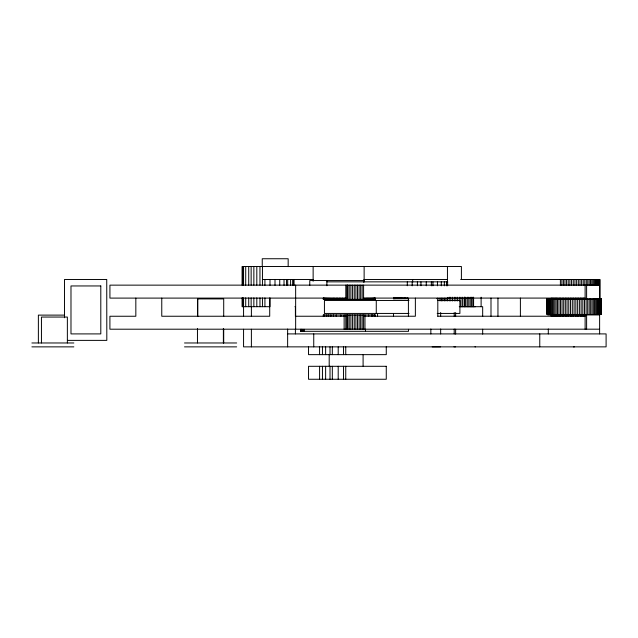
<?xml version="1.0" encoding="UTF-8"?>
<svg xmlns="http://www.w3.org/2000/svg" width="638" height="638" viewBox="0 0 638 638"><rect width="100%" height="100%" fill="white"/><g stroke="black" fill="none" stroke-linecap="round" stroke-linejoin="round"><path stroke-width="0.96" d="M287.634 346.865L287.634 329.041M319.582 354.64L319.582 346.865M322.445 354.64L322.445 346.865M325.627 354.64L325.627 346.865M330.013 354.64L330.013 346.865M332.326 354.64L332.326 346.865M338.204 354.64L338.204 346.865M343.531 354.64L343.531 346.865M345.748 354.64L345.748 346.865M430.841 333.905L430.841 329.041M440.659 333.905L440.659 329.041M440.667 316.408L440.667 312.524M454.208 333.905L454.208 329.041M454.216 316.408L454.216 312.524M455.628 334.097L455.628 329.2M455.628 316.464L455.628 312.548M482.671 334.129L482.671 329.232M482.671 316.496L482.671 306.703L459.288 306.687M546.981 313.17L546.862 298.911L601.307 298.911L601.243 313.17L600.773 313.17M455.628 346.833L453.937 346.833M432.189 346.865L440.659 346.833M573.403 346.865L574.415 346.865M262.457 279.476L313.138 279.476M363.835 279.476L447.445 279.476M460.668 279.476L599.872 279.476L599.856 314.462M364.059 280.553L309.757 280.553L309.757 285.513M326.879 281.852L447.732 281.852M363.389 282.068L364.131 282.068L364.131 266.517M599.553 285.122L109.927 285.146L109.927 298.106L345.812 298.098M363.588 298.09L585.118 298.082M408.711 298.696L393.502 298.696L393.502 297.404M436.878 298.696L447.732 298.696L447.732 297.404M547.715 299.381L599.553 299.381M600.717 300.211L601.307 300.211M408.974 300.474L324.431 300.474L324.431 313.433L409.054 313.433M437.636 300.474L459.902 300.474L459.902 313.433L437.205 313.433M460.7 306.671L475.485 306.703M294.955 306.687L295.402 306.687L295.402 316.408M547.715 314.933L599.553 314.933M64.294 315.116L38.376 315.116L38.376 342.973M295.649 316.241L345.812 316.241M363.588 316.233L415.37 316.233L415.37 298.09M437.748 316.233L585.118 316.225M599.553 329.184L109.911 329.208L109.911 316.249L135.838 316.249L135.83 298.106M287.634 333.905L606.1 333.905L606.1 346.865L243.564 346.865L243.564 329.224M67.461 340.381L106.817 340.381L106.737 279.476L64.51 279.476L64.51 317.788M31.9 342.973L73.841 342.973M184.502 342.973L236.666 342.973M31.9 346.865L73.841 346.865M184.502 346.865L236.666 346.865M474.991 346.833L475.477 346.865M601.243 298.911L601.243 314.462L546.91 314.462L546.925 298.911M601.068 298.911L601.06 314.462M600.773 298.911L600.773 314.462M600.366 298.911L600.366 314.462M599.736 279.476L599.768 298.911M599.616 314.159L599.616 333.905M599.234 279.476L599.234 285.306M599.226 298.911L599.226 314.462M598.803 279.476L598.803 285.306M598.492 298.911L598.492 314.462M598.269 279.476L598.269 285.306M597.623 279.476L597.623 285.306M597.654 298.911L597.654 314.462M596.881 279.476L596.881 285.306M596.713 298.911L596.713 314.462M596.044 279.476L596.044 285.306M595.677 298.911L595.677 314.462M595.11 279.476L595.11 285.306M594.544 298.911L594.544 314.462M594.082 279.476L594.082 285.306M593.324 298.911L593.324 314.462M592.973 279.476L592.973 285.306M592.024 298.911L592.024 314.462M591.785 279.476L591.785 285.306M590.652 298.911L590.652 314.462M590.509 279.476L590.509 285.306M589.169 279.476L589.169 285.306M589.201 298.911L589.201 314.462M587.765 279.476L587.765 285.306M587.686 298.911L587.686 314.462M586.609 285.122L586.609 299.381M586.609 314.933L586.617 329.184M586.306 279.476L586.306 285.306M586.123 298.911L586.123 314.462M585.118 285.122L585.118 299.381M585.118 314.933L585.118 329.184M584.783 279.476L584.783 285.306M584.496 298.911L584.496 314.462M583.571 298.082L583.571 299.381M583.571 314.933L583.571 316.225M583.22 279.476L583.22 285.306M582.829 298.911L582.829 314.462M581.984 298.082L581.984 299.381M581.984 314.933L581.984 316.225M581.617 279.476L581.617 285.306M581.122 298.911L581.122 314.462M580.365 298.082L580.365 299.381M580.365 314.933L580.365 316.225M579.982 279.476L579.982 285.306M579.392 298.911L579.392 314.462M578.714 298.082L578.714 299.381M578.714 314.933L578.714 316.225M578.323 279.476L578.323 285.306M577.637 298.911L577.637 314.462M577.039 298.082L577.039 299.381M577.039 314.933L577.039 316.225M576.64 279.476L576.64 285.306M575.859 298.911L575.859 314.462M575.348 298.082L575.348 299.381M575.348 314.933L575.348 316.225M574.95 279.476L574.95 285.306M574.08 298.911L574.08 314.462M573.658 298.082L573.658 299.381M573.658 314.933L573.658 316.225M573.251 279.476L573.251 285.306M572.302 298.911L572.302 314.462M571.959 298.082L571.959 299.381M571.959 314.933L571.959 316.225M571.56 279.476L571.56 285.306M570.531 298.911L570.531 314.462M570.276 298.082L570.276 299.381M570.276 314.933L570.276 316.225M569.878 279.476L569.878 285.306M568.769 298.911L568.769 314.462M568.602 298.082L568.602 299.381M568.602 314.933L568.602 316.225M568.211 279.476L568.211 285.306M567.038 298.911L567.038 314.462M566.951 298.082L566.951 299.381M566.951 314.933L566.951 316.225M566.576 279.476L566.576 285.306M565.324 298.082L565.332 314.462M565.324 314.933L565.324 316.225M564.965 279.476L564.965 285.306M563.737 298.082L563.665 314.462M563.737 314.933L563.737 316.225M563.394 279.476L563.394 285.306M562.19 298.082L562.19 299.381M562.19 314.933L562.19 316.225M562.046 298.911L562.046 314.462M561.871 279.476L561.871 285.306M560.69 298.082L560.69 299.381M560.69 314.933L560.69 316.225M560.475 298.911L560.475 314.462M560.395 279.476L560.395 285.457M559.255 298.082L559.255 299.381M559.255 314.933L559.255 316.225M558.96 298.911L558.96 314.462M557.875 298.082L557.875 299.381M557.875 314.933L557.875 316.225M557.516 298.911L557.516 314.462M556.559 298.082L556.559 299.381M556.559 314.933L556.559 316.225M556.137 298.911L556.137 314.462M555.323 298.082L555.323 299.381M555.323 314.933L555.323 316.225M554.837 298.911L554.837 314.462M554.159 298.082L554.159 299.381M554.159 314.933L554.159 316.225M553.625 298.911L553.625 314.462M553.082 298.082L553.082 299.381M553.082 314.933L553.082 316.225M552.492 298.911L552.492 314.462M552.093 298.082L552.093 299.381M552.093 314.933L552.093 316.225M551.455 298.911L551.455 314.462M551.2 298.082L551.2 299.381M551.2 314.933L551.2 316.225M550.514 298.911L550.514 314.462M549.677 298.911L549.677 314.462M548.943 298.911L548.943 314.462M548.313 298.911L548.313 314.462M548.305 328.969L548.305 333.905M547.795 298.911L547.795 314.462M547.388 298.911L547.388 314.462M547.101 298.911L547.101 314.462M539.764 333.905L539.764 346.865M520.393 298.09L520.393 316.233M497.951 298.09L497.951 316.233M490.997 298.09L490.997 316.233M481.116 297.188L481.116 306.687M473.587 297.188L473.587 306.687M472.854 297.188L472.854 306.687M471.57 297.188L471.57 306.687M470.214 297.188L470.214 306.687M468.794 297.188L468.794 306.687M467.311 297.188L467.311 306.687M465.788 297.188L465.788 306.687M464.719 297.188L464.719 306.687M464.209 297.188L464.209 306.687M462.598 297.188L462.598 306.687M461.402 279.476L461.402 266.517L242.089 266.517L242.089 285.13M460.955 297.188L460.955 306.687M459.288 297.188L459.288 300.984M457.605 297.188L457.605 300.984M455.915 297.188L455.915 300.984M454.216 297.188L454.216 300.984M452.525 297.188L452.525 300.984M450.843 297.188L450.843 300.984M449.184 297.188L449.184 300.984M447.621 281.852L447.621 285.816M447.549 298.137L447.549 300.984M447.445 266.517L447.445 282.467M446.48 281.852L446.48 285.816M445.954 298.137L445.954 300.984M444.343 281.852L444.343 285.816M444.391 298.137L444.391 300.984M442.884 298.137L442.884 300.984M441.424 298.137L441.424 300.984M441.289 281.852L441.289 285.816M440.021 298.137L440.021 300.984M437.804 298.09L437.804 316.233M437.445 281.852L437.445 285.816M432.955 281.852L432.955 285.816M431.344 281.852L431.344 285.816M426.256 281.852L426.256 285.816M420.952 281.852L420.952 285.736M417.404 281.852L417.404 285.736M412.658 279.476L412.658 282.467M412.188 281.852L412.188 285.816M408.408 298.09L408.408 316.233M408.535 329.32L408.535 331.313L300.785 331.313L300.785 329.32M407.299 281.852L407.299 285.736M407.299 297.404L407.299 298.696M405.84 297.404L405.84 298.696M404.388 297.404L404.388 298.696M403.001 297.404L403.001 298.696M401.693 297.404L401.693 298.696M400.465 297.404L400.465 298.696M399.316 297.404L399.316 298.696M398.264 297.404L398.264 298.696M397.307 297.404L397.307 298.696M396.453 297.404L396.453 298.696M395.704 297.404L395.704 298.696M395.058 297.404L395.058 298.696M394.515 297.404L394.515 298.696M394.093 297.404L394.093 298.696M393.957 297.404L393.957 298.696M393.782 297.404L393.686 298.696M393.582 297.404L393.534 298.696M393.502 313.433L393.502 316.352M386.269 346.737L386.269 354.64L308.529 354.64L308.529 346.737M377.56 313.433L377.56 316.352M376.268 300.474L376.268 313.433M375.096 298.09L375.096 299.389L323.259 299.389L323.259 298.098M375.096 316.233L375.096 314.941L323.259 314.941L323.259 316.241M375.032 298.09L375.04 299.389M375.04 314.941L375.04 316.233M374.865 298.09L374.873 299.389M374.865 314.941L374.865 316.233M374.602 298.09L374.602 299.389M374.211 298.09L374.211 299.389M374.211 314.941L374.211 316.233M373.724 298.09L373.724 299.389M373.126 298.09L373.126 299.389M372.425 298.09L372.425 299.389M372.433 314.941L372.433 316.233M371.627 298.09L371.627 299.389M371.627 314.941L371.627 316.233M370.734 298.09L370.734 299.389M369.745 298.09L369.745 299.389M368.676 298.09L368.676 299.389M368.676 314.941L368.676 316.233M367.512 298.09L367.512 299.389M366.276 298.09L366.276 299.389M365.478 329.32L365.478 331.313M364.968 298.09L364.968 299.389M364.968 314.941L364.968 329.192M363.588 285.13L363.588 299.389M363.588 314.941L363.588 329.192M363.094 354.64L363.094 366.1M362.153 285.13L362.153 299.389M362.153 314.941L362.153 329.192M360.653 285.13L360.653 299.389M360.653 314.941L360.653 329.192M359.106 285.13L359.114 299.389M359.114 314.941L359.114 329.192M357.519 285.13L357.527 299.389M357.527 314.941L357.527 329.192M355.9 285.13L355.9 299.389M355.9 314.941L355.9 329.192M354.25 285.13L354.25 299.389M354.25 314.941L354.25 329.192M352.575 285.13L352.575 299.389M352.575 314.941L352.575 329.2M350.884 285.13L350.892 299.389M350.892 314.941L350.892 329.2M349.193 285.13L349.193 299.389M349.193 314.941L349.193 329.2M347.798 285.13L347.798 299.389M347.798 314.941L347.798 329.2M347.495 285.13L347.495 299.389M347.503 314.941L347.503 329.2M346.873 285.13L346.873 299.389M346.873 314.941L346.873 329.2M345.812 285.13L345.812 299.389M345.812 314.941L345.812 329.2M345.748 366.3L345.748 379.259M344.137 298.098L344.137 299.389M344.137 314.941L344.137 329.2M343.531 366.3L343.531 379.259M342.486 298.098L342.486 299.389M340.859 298.098L340.859 299.389M340.859 314.941L340.859 316.241M339.272 298.098L339.272 299.389M338.204 366.3L338.204 379.259M337.725 298.098L337.725 299.389M336.234 298.098L336.234 299.389M336.234 314.941L336.234 316.241M334.791 298.098L334.791 299.389M333.411 298.098L333.411 299.389M333.411 314.941L333.411 316.241M332.326 366.3L332.326 379.259M332.103 298.098L332.103 299.389M330.859 298.098L330.859 299.389M330.859 314.941L330.859 316.241M330.013 366.3L330.013 379.259M329.702 298.098L329.702 299.389M329.2 354.64L329.2 366.1M328.626 298.098L328.626 299.389M328.626 314.941L328.626 316.241M327.637 298.098L327.637 299.389M326.879 280.553L326.879 285.736M326.736 298.098L326.736 299.389M326.736 314.941L326.736 316.241M325.938 298.098L325.938 299.389M325.627 366.3L325.627 379.259M325.236 298.098L325.236 299.389M324.638 298.098L324.638 299.389M324.638 314.941L324.638 316.241M324.144 298.098L324.144 299.389M323.761 298.098L323.761 299.389M323.482 298.098L323.482 299.389M323.482 314.941L323.482 316.241M322.445 366.3L322.445 379.259M319.582 366.3L319.582 379.259M313.744 333.905L313.744 346.865M313.138 266.517L313.138 281.199M304.27 329.32L304.27 331.313M303.217 329.32L303.217 331.313M302.348 329.32L302.348 331.313M301.67 329.32L301.67 331.313M301.184 329.32L301.184 331.313M300.889 329.32L300.889 331.313M295.649 285.138L295.649 329.2M295.402 329.041L295.402 333.905M293.847 279.476L293.847 285.306M293.743 279.476L293.743 285.306M292.643 279.476L292.643 285.306M290.601 279.476L290.601 285.306M288.169 266.668L288.169 258.741L262.25 258.741L262.25 266.668M287.69 279.476L287.69 285.306M286.542 279.476L286.542 285.306M284.022 279.476L284.022 285.306M279.739 279.476L279.739 285.306M275.002 279.476L275.002 285.306M270.002 279.476L270.002 285.306M270.002 297.938L270.002 306.687L242.089 306.687L242.089 297.866M269.707 298.098L269.714 316.241L161.765 316.249L161.765 298.106M264.922 279.476L264.922 285.306M264.922 297.938L264.922 306.687M262.457 266.517L262.457 285.306M262.457 297.938L262.457 306.687M259.961 266.517L259.961 285.13M259.961 297.866L259.961 306.687M256.811 266.517L256.811 285.13M256.811 297.866L256.811 306.687M253.86 266.517L253.86 285.13M253.86 297.866L253.86 306.687M251.388 306.687L251.388 316.488M251.388 329.224L251.388 346.865M251.141 266.517L251.141 285.13M251.141 297.866L251.141 306.687M248.716 266.517L248.716 285.13M248.716 297.866L248.716 306.687M245.71 266.517L245.71 285.13M245.71 297.866L245.71 306.687M243.564 266.517L243.564 285.13M243.564 297.866L243.564 316.488M242.647 266.517L242.647 285.13M242.647 297.866L242.647 306.687M223.707 316.536L223.707 298.911L197.557 298.911L197.557 316.536M223.707 329.264L223.707 342.973M223.38 328.586L223.38 342.973M197.788 298.911L197.788 316.536M197.461 328.586L197.461 342.973M67.365 342.973L67.365 317.054L41.446 317.054L41.446 342.973M100.796 285.952L70.985 285.952L70.985 333.905L100.796 333.905L100.796 285.952M386.269 366.3L308.529 366.3L308.529 379.259L386.269 379.259L386.269 366.3M599.553 298.911L599.553 279.476L599.513 298.911"/></g></svg>
